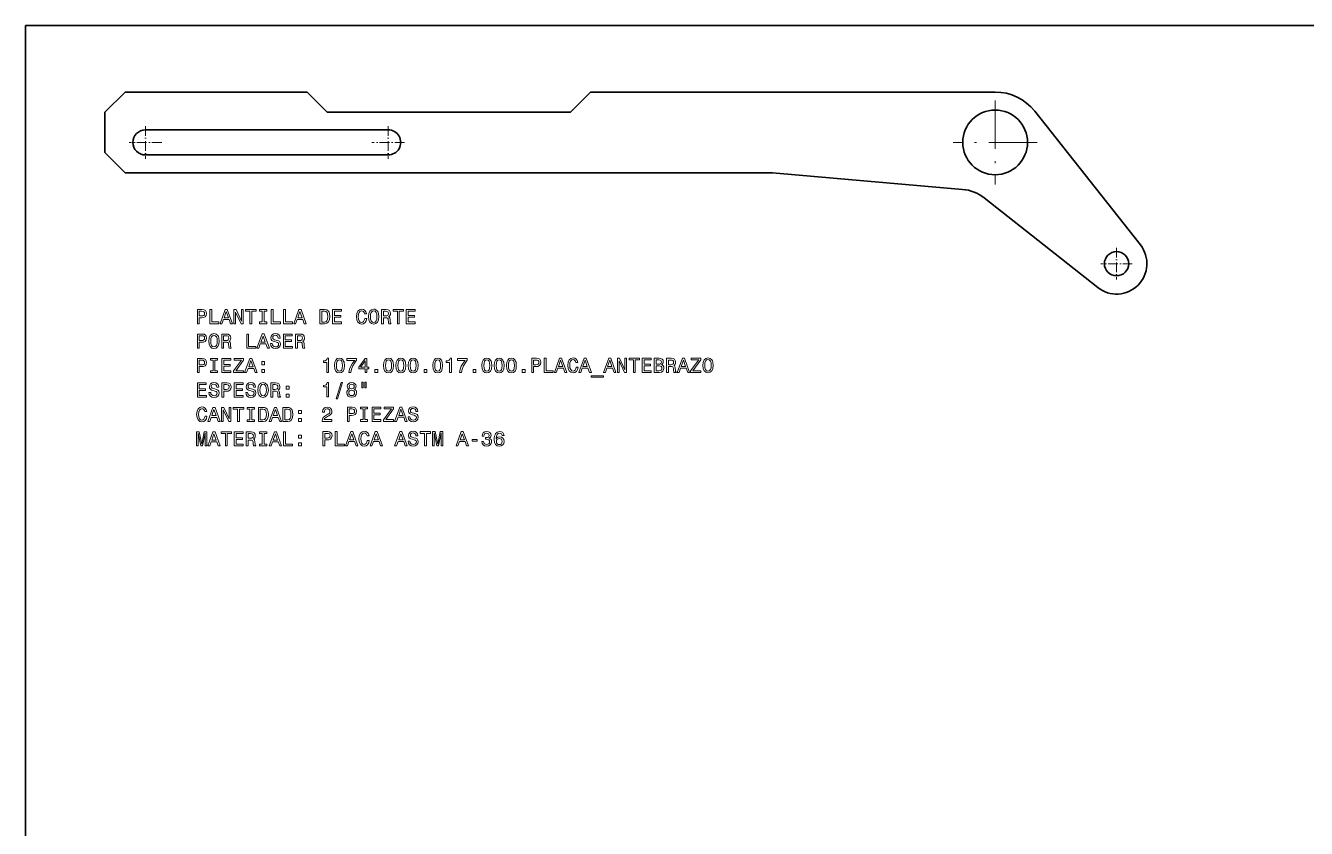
# Model space of a CAD drawing. Extents: x 15 to 1174, y 15 to 826.
# Drawn here: x 15 to 331.5, y 627.4 to 825.8 of the extents above; entities that cross this region are included whole.
import ezdxf

# ---------------------------------------------------------------- set-up
doc = ezdxf.new("R2010")
doc.units = 0
doc.linetypes.add('DASHDOT', pattern=[18.5, 12, -3, 0.5, -3])

msp = doc.modelspace()

# ---------------------------------------------------------------- linework, layer by layer
at = {"color": 7, "lineweight": 35}
for p, q in [((1173.969971, 825.840027), (15, 825.840027)), ((15, 15), (15, 825.840027)), ((34.600861, 804.417786), (39.600861, 809.417786)), ((39.600861, 809.417786), (84.600861, 809.417786)), ((84.600861, 809.417786), (89.553665, 804.464966)), ((154.600861, 809.417786), (149.648071, 804.464966)), ((254.600861, 809.417786), (154.600861, 809.417786)), ((34.600861, 794.464966), (34.600861, 804.417786)), ((89.553665, 804.464966), (149.648071, 804.464966)), ((264.374054, 804.682312), (290.487, 771.612915)), ((44.600861, 800.064941), (104.600861, 800.064941)), ((34.600861, 794.464966), (39.600861, 789.464966)), ((104.600861, 793.86499), (44.600861, 793.86499)), ((199.600861, 789.464966), (39.600861, 789.464966)), ((246.558655, 785.356689), (199.600861, 789.464966)), ((251.884354, 783.24292), (279.952911, 761.078857))]:
    msp.add_line(p, q, dxfattribs=at)
at = {"color": 7, "linetype": 'DASHDOT', "lineweight": 13}
for p, q in [((254.600861, 807.36499), (254.600861, 786.564941)), ((265.000854, 796.964966), (244.200867, 796.964966))]:
    msp.add_line(p, q, dxfattribs=at)
at = {"color": 7, "linetype": 'DASHDOT', "lineweight": 13, "ltscale": 0.201501}
for p, q in [((44.600861, 800.994995), (44.600861, 792.934937)), ((104.600861, 800.994995), (104.600861, 792.934937))]:
    msp.add_line(p, q, dxfattribs=at)
at = {"color": 7, "linetype": 'DASHDOT', "lineweight": 13, "ltscale": 0.2015}
for p, q in [((48.630859, 796.964966), (40.570862, 796.964966)), ((108.630859, 796.964966), (100.570862, 796.964966))]:
    msp.add_line(p, q, dxfattribs=at)
at = {"color": 7, "linetype": 'DASHDOT', "lineweight": 13, "ltscale": 0.195001}
msp.add_line((284.600861, 770.86499), (284.600861, 763.064941), dxfattribs=at)
at = {"color": 7, "linetype": 'DASHDOT', "lineweight": 13, "ltscale": 0.195}
msp.add_line((288.500854, 766.964966), (280.700867, 766.964966), dxfattribs=at)
at = {"color": 7, "lineweight": 13}
for points in [[(57.453892, 752.143372), (57.917866, 752.143372), (57.917866, 753.621033), (58.432278, 753.621033), (58.951729, 753.64624), (59.365273, 753.822754), (59.632565, 754.16571), (59.723343, 754.634705), (59.652737, 755.06842), (59.451008, 755.386169), (59.118156, 755.57782), (58.664265, 755.643372), (57.453892, 755.643372)], [(58.538185, 755.214722), (58.840778, 755.184448), (59.062679, 755.088623), (59.193806, 754.912109), (59.239193, 754.634705), (59.188759, 754.342224), (59.052593, 754.16571), (58.820606, 754.074951), (58.50288, 754.049683), (57.917866, 754.049683), (57.917866, 755.214722)], [(60.530258, 752.143372), (62.779541, 752.143372), (62.779541, 752.567017), (60.994236, 752.567017), (60.994236, 755.643372), (60.530258, 755.643372)], [(63.056915, 752.143372), (63.520893, 752.143372), (63.88905, 753.17218), (65.286026, 753.17218), (65.654175, 752.143372), (66.128242, 752.143372), (64.84726, 755.648438), (64.332855, 755.648438)], [(64.05043, 753.600891), (64.590057, 755.144104), (65.129684, 753.600891)], [(66.476227, 752.143372), (66.894814, 752.143372), (66.894814, 755.012939), (68.236313, 752.143372), (68.77594, 752.143372), (68.77594, 755.643372), (68.352303, 755.643372), (68.352303, 752.773804), (67.02594, 755.643372), (66.476227, 755.643372)], [(70.430115, 752.143372), (70.894089, 752.143372), (70.894089, 755.219727), (71.953171, 755.219727), (71.953171, 755.643372), (69.365997, 755.643372), (69.365997, 755.219727), (70.430115, 755.219727)], [(73.466141, 752.567017), (72.820602, 752.567017), (72.820602, 752.143372), (74.575653, 752.143372), (74.575653, 752.567017), (73.930115, 752.567017), (73.930115, 755.219727), (74.575653, 755.219727), (74.575653, 755.643372), (72.820602, 755.643372), (72.820602, 755.219727), (73.466141, 755.219727)], [(75.710373, 752.143372), (77.959656, 752.143372), (77.959656, 752.567017), (76.174355, 752.567017), (76.174355, 755.643372), (75.710373, 755.643372)], [(78.746399, 752.143372), (80.995682, 752.143372), (80.995682, 752.567017), (79.210373, 752.567017), (79.210373, 755.643372), (78.746399, 755.643372)], [(81.273056, 752.143372), (81.73703, 752.143372), (82.105186, 753.17218), (83.502167, 753.17218), (83.870316, 752.143372), (84.344383, 752.143372), (83.0634, 755.648438), (82.548996, 755.648438)], [(82.266571, 753.600891), (82.806198, 755.144104), (83.345825, 753.600891)], [(88.873199, 755.643372), (87.708214, 755.643372), (87.708214, 752.143372), (88.873199, 752.143372), (89.422913, 752.254333), (89.831406, 752.592224), (90.083572, 753.141907), (90.174347, 753.893372), (90.093658, 754.659912), (89.992798, 754.962524), (89.851585, 755.20459), (89.443085, 755.53241), (89.175797, 755.613098)], [(88.837891, 755.224792), (89.221176, 755.149109), (89.483429, 754.917175), (89.639771, 754.503601), (89.690201, 753.893372), (89.63472, 753.303284), (89.478386, 752.889771), (89.21109, 752.642639), (88.837891, 752.561951), (88.177231, 752.561951), (88.177231, 755.224792)], [(90.855186, 752.143372), (93.074203, 752.143372), (93.074203, 752.567017), (91.31916, 752.567017), (91.31916, 753.752136), (92.882568, 753.752136), (92.882568, 754.170776), (91.31916, 754.170776), (91.31916, 755.219727), (93.033859, 755.219727), (93.033859, 755.643372), (90.855186, 755.643372)], [(98.803314, 753.444519), (98.702446, 753.020874), (98.536018, 752.718323), (98.304031, 752.531677), (98.031693, 752.471191), (97.703888, 752.561951), (97.446686, 752.83429), (97.275208, 753.278076), (97.219742, 753.893372), (97.275208, 754.503601), (97.441635, 754.952454), (97.698845, 755.224792), (98.031693, 755.320618), (98.273773, 755.270203), (98.480545, 755.128967), (98.641922, 754.902039), (98.752876, 754.589355), (99.231979, 754.589355), (99.080688, 755.06842), (98.818436, 755.43158), (98.460373, 755.658508), (98.031693, 755.739197), (97.497116, 755.613098), (97.088608, 755.260071), (96.82637, 754.680115), (96.735588, 753.893372), (96.82637, 753.106628), (97.088608, 752.526672), (97.497116, 752.168579), (98.031693, 752.047546), (98.500717, 752.143372), (98.87896, 752.410645), (99.146255, 752.849426), (99.28746, 753.444519)], [(99.726219, 753.893372), (99.817001, 753.106628), (100.079247, 752.526672), (100.487747, 752.168579), (101.022331, 752.047546), (101.551865, 752.168579), (101.965408, 752.526672), (102.222618, 753.106628), (102.318436, 753.893372), (102.222618, 754.675049), (102.111664, 754.992798), (101.965408, 755.255066), (101.551865, 755.613098), (101.299706, 755.703918), (101.022331, 755.739197), (100.482704, 755.613098), (100.074203, 755.260071), (99.817001, 754.680115)], [(100.210373, 753.893372), (100.265846, 754.503601), (100.432274, 754.952454), (100.689476, 755.224792), (101.022331, 755.320618), (101.350143, 755.224792), (101.607346, 754.947388), (101.773773, 754.498535), (101.83429, 753.893372), (101.773773, 753.283142), (101.607346, 752.83429), (101.350143, 752.561951), (101.022331, 752.471191), (100.689476, 752.561951), (100.432274, 752.83429), (100.265846, 753.278076)], [(102.933716, 752.143372), (103.402733, 752.143372), (103.402733, 753.621033), (103.881836, 753.621033), (104.234863, 753.605896), (104.456772, 753.535278), (104.577805, 753.368896), (104.628235, 753.07135), (104.653458, 752.617432), (104.683716, 752.319885), (104.744232, 752.143372), (105.273773, 752.143372), (105.273773, 752.239197), (105.157776, 752.380432), (105.117432, 752.642639), (105.082123, 753.20752), (104.996391, 753.626099), (104.880402, 753.757202), (104.698837, 753.853027), (104.900574, 753.979126), (105.041779, 754.15564), (105.132561, 754.377502), (105.162819, 754.644836), (105.092209, 755.06842), (104.890488, 755.386169), (104.557632, 755.57782), (104.103745, 755.643372), (102.933716, 755.643372)], [(103.972618, 755.214722), (104.280258, 755.184448), (104.497116, 755.088623), (104.633278, 754.912109), (104.678665, 754.634705), (104.628235, 754.342224), (104.492065, 754.16571), (104.260086, 754.074951), (103.942352, 754.049683), (103.402733, 754.049683), (103.402733, 755.214722)], [(106.862381, 752.143372), (107.326363, 752.143372), (107.326363, 755.219727), (108.385437, 755.219727), (108.385437, 755.643372), (105.798264, 755.643372), (105.798264, 755.219727), (106.862381, 755.219727)], [(109.07132, 752.143372), (111.290344, 752.143372), (111.290344, 752.567017), (109.535294, 752.567017), (109.535294, 753.752136), (111.098694, 753.752136), (111.098694, 754.170776), (109.535294, 754.170776), (109.535294, 755.219727), (111.249992, 755.219727), (111.249992, 755.643372), (109.07132, 755.643372)], [(57.453892, 746.096558), (57.917866, 746.096558), (57.917866, 747.574219), (58.432278, 747.574219), (58.951729, 747.599426), (59.365273, 747.77594), (59.632565, 748.118896), (59.723343, 748.587891), (59.652737, 749.021606), (59.451008, 749.339355), (59.118156, 749.531006), (58.664265, 749.596558), (57.453892, 749.596558)], [(58.538185, 749.167908), (58.840778, 749.137634), (59.062679, 749.041809), (59.193806, 748.865295), (59.239193, 748.587891), (59.188759, 748.29541), (59.052593, 748.118896), (58.820606, 748.028137), (58.50288, 748.002869), (57.917866, 748.002869), (57.917866, 749.167908)], [(60.257927, 747.846558), (60.348701, 747.059814), (60.61095, 746.479858), (61.019451, 746.121765), (61.554035, 746.000732), (62.083572, 746.121765), (62.497116, 746.479858), (62.754322, 747.059814), (62.850143, 747.846558), (62.754322, 748.628235), (62.643372, 748.945984), (62.497116, 749.208252), (62.083572, 749.566284), (61.831413, 749.657104), (61.554035, 749.692383), (61.014408, 749.566284), (60.605907, 749.213257), (60.348701, 748.633301)], [(60.742073, 747.846558), (60.79755, 748.456787), (60.963978, 748.90564), (61.221184, 749.177979), (61.554035, 749.273804), (61.881844, 749.177979), (62.13905, 748.900574), (62.305477, 748.451721), (62.365993, 747.846558), (62.305477, 747.236328), (62.13905, 746.787476), (61.881844, 746.515137), (61.554035, 746.424377), (61.221184, 746.515137), (60.963978, 746.787476), (60.79755, 747.231262)], [(63.465416, 746.096558), (63.934437, 746.096558), (63.934437, 747.574219), (64.413544, 747.574219), (64.766571, 747.559082), (64.988472, 747.488464), (65.109512, 747.322083), (65.159943, 747.024536), (65.185158, 746.570618), (65.215416, 746.273071), (65.27594, 746.096558), (65.805473, 746.096558), (65.805473, 746.192383), (65.689484, 746.333618), (65.649139, 746.595825), (65.613831, 747.160706), (65.528099, 747.579285), (65.412102, 747.710388), (65.230545, 747.806213), (65.432274, 747.932312), (65.573486, 748.108826), (65.664268, 748.330688), (65.694527, 748.598022), (65.623917, 749.021606), (65.422188, 749.339355), (65.08934, 749.531006), (64.635445, 749.596558), (63.465416, 749.596558)], [(64.504326, 749.167908), (64.811958, 749.137634), (65.028816, 749.041809), (65.164986, 748.865295), (65.210373, 748.587891), (65.159943, 748.29541), (65.023773, 748.118896), (64.791786, 748.028137), (64.47406, 748.002869), (63.934437, 748.002869), (63.934437, 749.167908)], [(69.638329, 746.096558), (71.887611, 746.096558), (71.887611, 746.520203), (70.102303, 746.520203), (70.102303, 749.596558), (69.638329, 749.596558)], [(72.164986, 746.096558), (72.62896, 746.096558), (72.997116, 747.125366), (74.394089, 747.125366), (74.762253, 746.096558), (75.236313, 746.096558), (73.95533, 749.601624), (73.440918, 749.601624)], [(73.158501, 747.554077), (73.698128, 749.09729), (74.237755, 747.554077)], [(75.937317, 747.251465), (75.478386, 747.251465), (75.579254, 746.716858), (75.831413, 746.323486), (76.219742, 746.086487), (76.744232, 746.000732), (77.263687, 746.081421), (77.652016, 746.303345), (77.899139, 746.651306), (77.989914, 747.110229), (77.914261, 747.523804), (77.702454, 747.791077), (77.359512, 747.96759), (76.900574, 748.098694), (76.507202, 748.194519), (76.25, 748.305481), (76.103745, 748.466858), (76.058357, 748.719055), (76.103745, 748.945984), (76.234871, 749.117432), (76.4366, 749.233459), (76.713974, 749.273804), (76.996399, 749.223389), (77.2183, 749.087219), (77.364555, 748.860229), (77.435158, 748.552612), (77.894089, 748.552612), (77.894089, 748.562683), (77.8134, 749.036743), (77.57637, 749.389771), (77.203171, 749.611694), (76.698853, 749.687317), (76.244957, 749.611694), (75.89193, 749.399902), (75.664986, 749.072083), (75.584297, 748.648438), (75.649857, 748.270203), (75.841499, 748.013), (76.144089, 747.841492), (76.55764, 747.710388), (76.966141, 747.594421), (77.273773, 747.483459), (77.460373, 747.322083), (77.52594, 747.059814), (77.465416, 746.792542), (77.309082, 746.59082), (77.072044, 746.464722), (76.764412, 746.424377), (76.421471, 746.479858), (76.159225, 746.641235), (75.992798, 746.903503)], [(78.711098, 746.096558), (80.930115, 746.096558), (80.930115, 746.520203), (79.175072, 746.520203), (79.175072, 747.705322), (80.738472, 747.705322), (80.738472, 748.123962), (79.175072, 748.123962), (79.175072, 749.172913), (80.889771, 749.172913), (80.889771, 749.596558), (78.711098, 749.596558)], [(81.681557, 746.096558), (82.150574, 746.096558), (82.150574, 747.574219), (82.629684, 747.574219), (82.982712, 747.559082), (83.204613, 747.488464), (83.325653, 747.322083), (83.376083, 747.024536), (83.401299, 746.570618), (83.431557, 746.273071), (83.492073, 746.096558), (84.021614, 746.096558), (84.021614, 746.192383), (83.905624, 746.333618), (83.865273, 746.595825), (83.829971, 747.160706), (83.744232, 747.579285), (83.628242, 747.710388), (83.446686, 747.806213), (83.648415, 747.932312), (83.789627, 748.108826), (83.880402, 748.330688), (83.91066, 748.598022), (83.840057, 749.021606), (83.638329, 749.339355), (83.305481, 749.531006), (82.851585, 749.596558), (81.681557, 749.596558)], [(82.720459, 749.167908), (83.028099, 749.137634), (83.244957, 749.041809), (83.381126, 748.865295), (83.426514, 748.587891), (83.376083, 748.29541), (83.239914, 748.118896), (83.007927, 748.028137), (82.690201, 748.002869), (82.150574, 748.002869), (82.150574, 749.167908)], [(57.453892, 740.049683), (57.917866, 740.049683), (57.917866, 741.527344), (58.432278, 741.527344), (58.951729, 741.552551), (59.365273, 741.729065), (59.632565, 742.072021), (59.723343, 742.541016), (59.652737, 742.974731), (59.451008, 743.29248), (59.118156, 743.484131), (58.664265, 743.549683), (57.453892, 743.549683)], [(58.538185, 743.121033), (58.840778, 743.090759), (59.062679, 742.994934), (59.193806, 742.81842), (59.239193, 742.541016), (59.188759, 742.248535), (59.052593, 742.072021), (58.820606, 741.981262), (58.50288, 741.955994), (57.917866, 741.955994), (57.917866, 743.121033)], [(61.322044, 740.473328), (60.676514, 740.473328), (60.676514, 740.049683), (62.431557, 740.049683), (62.431557, 740.473328), (61.786022, 740.473328), (61.786022, 743.126038), (62.431557, 743.126038), (62.431557, 743.549683), (60.676514, 743.549683), (60.676514, 743.126038), (61.322044, 743.126038)], [(63.530979, 740.049683), (65.75, 740.049683), (65.75, 740.473328), (63.994957, 740.473328), (63.994957, 741.658447), (65.558357, 741.658447), (65.558357, 742.077087), (63.994957, 742.077087), (63.994957, 743.126038), (65.709656, 743.126038), (65.709656, 743.549683), (63.530979, 743.549683)], [(66.370316, 740.049683), (68.881844, 740.049683), (68.881844, 740.473328), (66.925072, 740.473328), (68.881844, 743.151245), (68.881844, 743.549683), (66.506485, 743.549683), (66.506485, 743.126038), (68.357346, 743.126038), (66.370316, 740.453125)], [(69.12896, 740.049683), (69.592941, 740.049683), (69.961098, 741.078491), (71.35807, 741.078491), (71.726227, 740.049683), (72.200287, 740.049683), (70.919312, 743.554749), (70.4049, 743.554749)], [(70.122482, 741.507202), (70.662102, 743.050415), (71.201729, 741.507202)], [(73.350143, 742.00647), (74.046112, 742.00647), (74.046112, 742.757874), (73.350143, 742.757874)], [(73.350143, 740.049683), (74.046112, 740.049683), (74.046112, 740.801147), (73.350143, 740.801147)], [(89.427231, 740.096558), (89.886169, 740.096558), (89.886169, 743.621765), (89.543228, 743.621765), (89.452446, 743.314148), (89.270897, 743.107361), (88.993515, 742.986328), (88.610229, 742.945984), (88.610229, 742.587891), (89.427231, 742.587891)], [(91.338615, 741.806213), (91.414268, 741.014404), (91.651299, 740.449585), (92.029541, 740.106628), (92.554031, 739.995667), (93.073486, 740.106628), (93.451729, 740.449585), (93.683716, 741.014404), (93.764412, 741.806213), (93.683716, 742.592957), (93.587898, 742.90564), (93.451729, 743.162842), (93.073486, 743.505798), (92.554031, 743.621765), (92.029541, 743.505798), (91.651299, 743.157776), (91.414268, 742.592957)], [(91.822769, 741.806213), (91.863113, 742.416443), (91.989197, 742.855225), (92.216141, 743.112427), (92.554031, 743.203186), (92.886887, 743.112427), (93.113831, 742.855225), (93.239914, 742.416443), (93.280258, 741.806213), (93.239914, 741.190918), (93.113831, 740.752197), (92.886887, 740.494995), (92.554031, 740.409241), (92.216141, 740.494995), (91.989197, 740.752197), (91.863113, 741.190918)], [(94.889046, 740.096558), (95.398415, 740.096558), (95.564842, 740.928711), (95.857346, 741.705322), (96.270889, 742.426514), (96.810516, 743.102295), (96.810516, 743.520935), (94.409943, 743.520935), (94.409943, 743.061951), (96.32637, 743.061951), (95.771614, 742.381165), (95.353027, 741.670044), (95.060516, 740.913574)], [(98.903458, 740.096558), (99.357346, 740.096558), (99.357346, 740.963989), (99.856628, 740.963989), (99.856628, 741.367432), (99.357346, 741.367432), (99.357346, 743.520935), (98.898415, 743.520935), (97.365273, 741.407776), (97.365273, 740.963989), (98.903458, 740.963989)], [(97.788902, 741.367432), (98.903458, 742.935913), (98.903458, 741.367432)], [(101.314117, 740.096558), (102.010086, 740.096558), (102.010086, 740.848022), (101.314117, 740.848022)], [(103.482712, 741.806213), (103.558357, 741.014404), (103.795387, 740.449585), (104.17363, 740.106628), (104.698128, 739.995667), (105.217575, 740.106628), (105.595825, 740.449585), (105.827812, 741.014404), (105.908501, 741.806213), (105.827812, 742.592957), (105.731987, 742.90564), (105.595825, 743.162842), (105.217575, 743.505798), (104.698128, 743.621765), (104.17363, 743.505798), (103.795387, 743.157776), (103.558357, 742.592957)], [(103.966858, 741.806213), (104.007202, 742.416443), (104.133286, 742.855225), (104.360229, 743.112427), (104.698128, 743.203186), (105.030983, 743.112427), (105.257927, 742.855225), (105.384003, 742.416443), (105.424355, 741.806213), (105.384003, 741.190918), (105.257927, 740.752197), (105.030983, 740.494995), (104.698128, 740.409241), (104.360229, 740.494995), (104.133286, 740.752197), (104.007202, 741.190918)], [(106.51873, 741.806213), (106.594383, 741.014404), (106.831413, 740.449585), (107.209656, 740.106628), (107.734146, 739.995667), (108.253601, 740.106628), (108.631844, 740.449585), (108.863831, 741.014404), (108.944527, 741.806213), (108.863831, 742.592957), (108.768013, 742.90564), (108.631844, 743.162842), (108.253601, 743.505798), (107.734146, 743.621765), (107.209656, 743.505798), (106.831413, 743.157776), (106.594383, 742.592957)], [(107.002884, 741.806213), (107.043228, 742.416443), (107.169312, 742.855225), (107.396255, 743.112427), (107.734146, 743.203186), (108.067001, 743.112427), (108.293945, 742.855225), (108.420029, 742.416443), (108.460373, 741.806213), (108.420029, 741.190918), (108.293945, 740.752197), (108.067001, 740.494995), (107.734146, 740.409241), (107.396255, 740.494995), (107.169312, 740.752197), (107.043228, 741.190918)], [(109.554756, 741.806213), (109.630402, 741.014404), (109.867439, 740.449585), (110.245682, 740.106628), (110.770172, 739.995667), (111.289627, 740.106628), (111.66787, 740.449585), (111.899857, 741.014404), (111.980545, 741.806213), (111.899857, 742.592957), (111.804031, 742.90564), (111.66787, 743.162842), (111.289627, 743.505798), (110.770172, 743.621765), (110.245682, 743.505798), (109.867439, 743.157776), (109.630402, 742.592957)], [(110.03891, 741.806213), (110.079254, 742.416443), (110.205338, 742.855225), (110.432281, 743.112427), (110.770172, 743.203186), (111.103027, 743.112427), (111.329971, 742.855225), (111.456055, 742.416443), (111.496399, 741.806213), (111.456055, 741.190918), (111.329971, 740.752197), (111.103027, 740.494995), (110.770172, 740.409241), (110.432281, 740.494995), (110.205338, 740.752197), (110.079254, 741.190918)], [(113.458214, 740.096558), (114.154175, 740.096558), (114.154175, 740.848022), (113.458214, 740.848022)], [(115.626801, 741.806213), (115.702454, 741.014404), (115.939484, 740.449585), (116.317719, 740.106628), (116.842216, 739.995667), (117.361671, 740.106628), (117.739914, 740.449585), (117.971901, 741.014404), (118.052597, 741.806213), (117.971901, 742.592957), (117.876083, 742.90564), (117.739914, 743.162842), (117.361671, 743.505798), (116.842216, 743.621765), (116.317719, 743.505798), (115.939484, 743.157776), (115.702454, 742.592957)], [(116.110947, 741.806213), (116.151299, 742.416443), (116.277374, 742.855225), (116.504318, 743.112427), (116.842216, 743.203186), (117.175072, 743.112427), (117.402016, 742.855225), (117.528099, 742.416443), (117.568443, 741.806213), (117.528099, 741.190918), (117.402016, 740.752197), (117.175072, 740.494995), (116.842216, 740.409241), (116.504318, 740.494995), (116.277374, 740.752197), (116.151299, 741.190918)], [(119.78746, 740.096558), (120.246399, 740.096558), (120.246399, 743.621765), (119.903458, 743.621765), (119.812683, 743.314148), (119.631119, 743.107361), (119.353745, 742.986328), (118.970459, 742.945984), (118.970459, 742.587891), (119.78746, 742.587891)], [(122.213257, 740.096558), (122.722626, 740.096558), (122.889046, 740.928711), (123.181549, 741.705322), (123.5951, 742.426514), (124.13472, 743.102295), (124.13472, 743.520935), (121.734146, 743.520935), (121.734146, 743.061951), (123.650574, 743.061951), (123.095818, 742.381165), (122.677231, 741.670044), (122.38472, 740.913574)], [(125.602303, 740.096558), (126.298264, 740.096558), (126.298264, 740.848022), (125.602303, 740.848022)], [(127.770889, 741.806213), (127.846542, 741.014404), (128.083572, 740.449585), (128.461807, 740.106628), (128.986313, 739.995667), (129.505768, 740.106628), (129.884003, 740.449585), (130.115997, 741.014404), (130.196686, 741.806213), (130.115997, 742.592957), (130.020172, 742.90564), (129.884003, 743.162842), (129.505768, 743.505798), (128.986313, 743.621765), (128.461807, 743.505798), (128.083572, 743.157776), (127.846542, 742.592957)], [(128.255035, 741.806213), (128.29538, 742.416443), (128.421463, 742.855225), (128.648407, 743.112427), (128.986313, 743.203186), (129.319153, 743.112427), (129.546112, 742.855225), (129.67218, 742.416443), (129.712524, 741.806213), (129.67218, 741.190918), (129.546112, 740.752197), (129.319153, 740.494995), (128.986313, 740.409241), (128.648407, 740.494995), (128.421463, 740.752197), (128.29538, 741.190918)], [(130.806915, 741.806213), (130.882568, 741.014404), (131.119598, 740.449585), (131.497833, 740.106628), (132.022339, 739.995667), (132.541779, 740.106628), (132.920029, 740.449585), (133.152008, 741.014404), (133.232697, 741.806213), (133.152008, 742.592957), (133.056183, 742.90564), (132.920029, 743.162842), (132.541779, 743.505798), (132.022339, 743.621765), (131.497833, 743.505798), (131.119598, 743.157776), (130.882568, 742.592957)], [(131.291061, 741.806213), (131.331406, 742.416443), (131.457489, 742.855225), (131.684433, 743.112427), (132.022339, 743.203186), (132.355179, 743.112427), (132.582123, 742.855225), (132.708206, 742.416443), (132.74855, 741.806213), (132.708206, 741.190918), (132.582123, 740.752197), (132.355179, 740.494995), (132.022339, 740.409241), (131.684433, 740.494995), (131.457489, 740.752197), (131.331406, 741.190918)], [(133.842926, 741.806213), (133.918579, 741.014404), (134.155609, 740.449585), (134.533859, 740.106628), (135.05835, 739.995667), (135.577805, 740.106628), (135.956055, 740.449585), (136.188034, 741.014404), (136.268723, 741.806213), (136.188034, 742.592957), (136.092209, 742.90564), (135.956055, 743.162842), (135.577805, 743.505798), (135.05835, 743.621765), (134.533859, 743.505798), (134.155609, 743.157776), (133.918579, 742.592957)], [(134.327087, 741.806213), (134.367432, 742.416443), (134.493515, 742.855225), (134.720459, 743.112427), (135.05835, 743.203186), (135.391205, 743.112427), (135.618149, 742.855225), (135.744232, 742.416443), (135.784576, 741.806213), (135.744232, 741.190918), (135.618149, 740.752197), (135.391205, 740.494995), (135.05835, 740.409241), (134.720459, 740.494995), (134.493515, 740.752197), (134.367432, 741.190918)], [(137.746399, 740.096558), (138.442352, 740.096558), (138.442352, 740.848022), (137.746399, 740.848022)], [(140.066284, 740.096558), (140.530243, 740.096558), (140.530243, 741.574219), (141.044662, 741.574219), (141.564117, 741.599426), (141.977661, 741.77594), (142.244949, 742.118896), (142.335724, 742.587891), (142.265121, 743.021606), (142.063385, 743.339355), (141.730545, 743.531006), (141.276642, 743.596558), (140.066284, 743.596558)], [(141.150574, 743.167908), (141.453156, 743.137634), (141.675064, 743.041809), (141.806183, 742.865295), (141.851578, 742.587891), (141.801147, 742.29541), (141.664978, 742.118896), (141.432983, 742.028137), (141.115265, 742.002869), (140.530243, 742.002869), (140.530243, 743.167908)], [(143.142639, 740.096558), (145.391922, 740.096558), (145.391922, 740.520203), (143.606628, 740.520203), (143.606628, 743.596558), (143.142639, 743.596558)], [(145.669296, 740.096558), (146.13327, 740.096558), (146.501434, 741.125366), (147.898407, 741.125366), (148.266571, 740.096558), (148.740631, 740.096558), (147.459641, 743.601624), (146.945236, 743.601624)], [(146.662811, 741.554077), (147.202438, 743.09729), (147.742065, 741.554077)], [(151.055466, 741.397705), (150.954605, 740.97406), (150.788177, 740.671509), (150.556183, 740.484863), (150.283844, 740.424377), (149.956039, 740.515137), (149.698837, 740.787476), (149.527374, 741.231262), (149.471893, 741.846558), (149.527374, 742.456787), (149.693787, 742.90564), (149.951004, 743.177979), (150.283844, 743.273804), (150.525925, 743.223389), (150.732697, 743.082153), (150.894073, 742.855225), (151.005035, 742.542542), (151.484131, 742.542542), (151.33284, 743.021606), (151.070587, 743.384766), (150.712524, 743.611694), (150.283844, 743.692383), (149.749268, 743.566284), (149.340759, 743.213257), (149.078522, 742.633301), (148.987747, 741.846558), (149.078522, 741.059814), (149.340759, 740.479858), (149.749268, 740.121765), (150.283844, 740.000732), (150.752869, 740.096558), (151.131119, 740.363831), (151.398407, 740.802612), (151.539612, 741.397705)], [(151.741348, 740.096558), (152.205322, 740.096558), (152.573486, 741.125366), (153.970459, 741.125366), (154.338608, 740.096558), (154.812668, 740.096558), (153.531693, 743.601624), (153.017273, 743.601624)], [(152.734863, 741.554077), (153.274475, 743.09729), (153.814117, 741.554077)], [(157.813385, 740.096558), (158.277374, 740.096558), (158.645523, 741.125366), (160.042496, 741.125366), (160.410645, 740.096558), (160.88472, 740.096558), (159.603729, 743.601624), (159.089325, 743.601624)], [(158.806915, 741.554077), (159.346527, 743.09729), (159.886169, 741.554077)], [(161.232697, 740.096558), (161.651291, 740.096558), (161.651291, 742.966125), (162.992798, 740.096558), (163.53241, 740.096558), (163.53241, 743.596558), (163.108795, 743.596558), (163.108795, 740.72699), (161.78241, 743.596558), (161.232697, 743.596558)], [(165.1866, 740.096558), (165.650574, 740.096558), (165.650574, 743.172913), (166.709656, 743.172913), (166.709656, 743.596558), (164.122467, 743.596558), (164.122467, 743.172913), (165.1866, 743.172913)], [(167.395538, 740.096558), (169.614563, 740.096558), (169.614563, 740.520203), (167.859512, 740.520203), (167.859512, 741.705322), (169.422913, 741.705322), (169.422913, 742.123962), (167.859512, 742.123962), (167.859512, 743.172913), (169.574219, 743.172913), (169.574219, 743.596558), (167.395538, 743.596558)], [(172.121033, 741.987793), (172.47406, 742.280273), (172.56485, 742.47699), (172.595108, 742.719055), (172.529541, 743.09729), (172.332855, 743.369629), (172.015137, 743.536011), (171.57132, 743.596558), (170.325653, 743.596558), (170.325653, 740.096558), (171.641937, 740.096558), (172.110962, 740.167175), (172.458939, 740.373962), (172.675797, 740.701721), (172.751434, 741.145569), (172.706055, 741.443115), (172.585022, 741.690247), (172.388336, 741.871765)], [(171.47551, 742.144104), (170.789627, 742.144104), (170.789627, 743.177979), (171.515854, 743.177979), (171.788177, 743.147705), (171.979828, 743.056946), (172.095825, 742.900574), (172.136169, 742.668579), (172.09079, 742.436646), (171.969742, 742.275208), (171.76297, 742.174377)], [(171.586456, 740.515137), (170.789627, 740.515137), (170.789627, 741.720459), (171.541077, 741.720459), (171.858795, 741.685181), (172.085739, 741.579285), (172.221909, 741.397705), (172.267303, 741.135437), (172.221909, 740.858093), (172.095825, 740.666443), (171.884003, 740.550476)], [(173.402023, 740.096558), (173.871033, 740.096558), (173.871033, 741.574219), (174.350159, 741.574219), (174.703186, 741.559082), (174.925079, 741.488464), (175.046112, 741.322083), (175.096558, 741.024536), (175.121765, 740.570618), (175.152023, 740.273071), (175.21254, 740.096558), (175.742081, 740.096558), (175.742081, 740.192383), (175.626083, 740.333618), (175.585739, 740.595825), (175.550446, 741.160706), (175.464706, 741.579285), (175.348709, 741.710388), (175.167145, 741.806213), (175.368881, 741.932312), (175.510101, 742.108826), (175.600861, 742.330688), (175.631134, 742.598022), (175.560516, 743.021606), (175.358795, 743.339355), (175.02594, 743.531006), (174.572052, 743.596558), (173.402023, 743.596558)], [(174.440918, 743.167908), (174.748566, 743.137634), (174.965424, 743.041809), (175.101593, 742.865295), (175.146973, 742.587891), (175.096558, 742.29541), (174.960388, 742.118896), (174.728394, 742.028137), (174.410675, 742.002869), (173.871033, 742.002869), (173.871033, 743.167908)], [(176.029541, 740.096558), (176.49353, 740.096558), (176.861679, 741.125366), (178.258652, 741.125366), (178.626801, 740.096558), (179.100876, 740.096558), (177.819885, 743.601624), (177.305481, 743.601624)], [(177.023071, 741.554077), (177.562683, 743.09729), (178.102325, 741.554077)], [(179.342957, 740.096558), (181.854477, 740.096558), (181.854477, 740.520203), (179.897705, 740.520203), (181.854477, 743.19812), (181.854477, 743.596558), (179.479126, 743.596558), (179.479126, 743.172913), (181.329987, 743.172913), (179.342957, 740.5)], [(182.338623, 741.846558), (182.429413, 741.059814), (182.69165, 740.479858), (183.100159, 740.121765), (183.634735, 740.000732), (184.164276, 740.121765), (184.57782, 740.479858), (184.835022, 741.059814), (184.930847, 741.846558), (184.835022, 742.628235), (184.724075, 742.945984), (184.57782, 743.208252), (184.164276, 743.566284), (183.912109, 743.657104), (183.634735, 743.692383), (183.095123, 743.566284), (182.686615, 743.213257), (182.429413, 742.633301)], [(182.822784, 741.846558), (182.878265, 742.456787), (183.044678, 742.90564), (183.30188, 743.177979), (183.634735, 743.273804), (183.962555, 743.177979), (184.219757, 742.900574), (184.386185, 742.451721), (184.446701, 741.846558), (184.386185, 741.236328), (184.219757, 740.787476), (183.962555, 740.515137), (183.634735, 740.424377), (183.30188, 740.515137), (183.044678, 740.787476), (182.878265, 741.231262)], [(57.458935, 734.002869), (59.677956, 734.002869), (59.677956, 734.426514), (57.922913, 734.426514), (57.922913, 735.611633), (59.486313, 735.611633), (59.486313, 736.030273), (57.922913, 736.030273), (57.922913, 737.079224), (59.637608, 737.079224), (59.637608, 737.502869), (57.458935, 737.502869)], [(60.757206, 735.157776), (60.298271, 735.157776), (60.399136, 734.623169), (60.651299, 734.229797), (61.039627, 733.992798), (61.564121, 733.907043), (62.083572, 733.987732), (62.471901, 734.209656), (62.719021, 734.557617), (62.809799, 735.016541), (62.73415, 735.430115), (62.522335, 735.697388), (62.179394, 735.873901), (61.720459, 736.005005), (61.327087, 736.10083), (61.069885, 736.211792), (60.92363, 736.373169), (60.878242, 736.625366), (60.92363, 736.852295), (61.054756, 737.023743), (61.256485, 737.139771), (61.533863, 737.180115), (61.816284, 737.1297), (62.038185, 736.99353), (62.184437, 736.766541), (62.255043, 736.458923), (62.713978, 736.458923), (62.713978, 736.468994), (62.633286, 736.943054), (62.396255, 737.296082), (62.023056, 737.518005), (61.51873, 737.593628), (61.064842, 737.518005), (60.711815, 737.306152), (60.484871, 736.978394), (60.404179, 736.554749), (60.469742, 736.176514), (60.661385, 735.919312), (60.963978, 735.747803), (61.377522, 735.616699), (61.786022, 735.500732), (62.093658, 735.389771), (62.280258, 735.228394), (62.345821, 734.966125), (62.285301, 734.698853), (62.128963, 734.497131), (61.89193, 734.371033), (61.584293, 734.330688), (61.241356, 734.386169), (60.979107, 734.547546), (60.812679, 734.809814)], [(63.525936, 734.002869), (63.989914, 734.002869), (63.989914, 735.48053), (64.504326, 735.48053), (65.023773, 735.505737), (65.437317, 735.682251), (65.704613, 736.025208), (65.795387, 736.494202), (65.724785, 736.927917), (65.523056, 737.245667), (65.190201, 737.437317), (64.736313, 737.502869), (63.525936, 737.502869)], [(66.567001, 734.002869), (68.786026, 734.002869), (68.786026, 734.426514), (67.030983, 734.426514), (67.030983, 735.611633), (68.594383, 735.611633), (68.594383, 736.030273), (67.030983, 736.030273), (67.030983, 737.079224), (68.745682, 737.079224), (68.745682, 737.502869), (66.567001, 737.502869)], [(69.865273, 735.157776), (69.406342, 735.157776), (69.507202, 734.623169), (69.759369, 734.229797), (70.147697, 733.992798), (70.672188, 733.907043), (71.191643, 733.987732), (71.579971, 734.209656), (71.827087, 734.557617), (71.91787, 735.016541), (71.842216, 735.430115), (71.630402, 735.697388), (71.28746, 735.873901), (70.828529, 736.005005), (70.435158, 736.10083), (70.177956, 736.211792), (70.0317, 736.373169), (69.986313, 736.625366), (70.0317, 736.852295), (70.162827, 737.023743), (70.364555, 737.139771), (70.64193, 737.180115), (70.924355, 737.1297), (71.146255, 736.99353), (71.292511, 736.766541), (71.363113, 736.458923), (71.822044, 736.458923), (71.822044, 736.468994), (71.741356, 736.943054), (71.504326, 737.296082), (71.131126, 737.518005), (70.626801, 737.593628), (70.172913, 737.518005), (69.819885, 737.306152), (69.592941, 736.978394), (69.512245, 736.554749), (69.577812, 736.176514), (69.769455, 735.919312), (70.072044, 735.747803), (70.485588, 735.616699), (70.894089, 735.500732), (71.201729, 735.389771), (71.388329, 735.228394), (71.453888, 734.966125), (71.393372, 734.698853), (71.23703, 734.497131), (71, 734.371033), (70.692368, 734.330688), (70.349426, 734.386169), (70.087173, 734.547546), (69.920746, 734.809814)], [(72.402016, 735.752869), (72.492798, 734.966125), (72.755043, 734.386169), (73.163544, 734.028076), (73.698128, 733.907043), (74.227669, 734.028076), (74.641212, 734.386169), (74.898415, 734.966125), (74.994232, 735.752869), (74.898415, 736.534546), (74.78746, 736.852295), (74.641212, 737.114563), (74.227669, 737.472595), (73.975502, 737.563416), (73.698128, 737.598694), (73.158501, 737.472595), (72.75, 737.119568), (72.492798, 736.539612)], [(75.609512, 734.002869), (76.078529, 734.002869), (76.078529, 735.48053), (76.55764, 735.48053), (76.91066, 735.465393), (77.132568, 735.394775), (77.253601, 735.228394), (77.304031, 734.930847), (77.329254, 734.476929), (77.359512, 734.179382), (77.420029, 734.002869), (77.94957, 734.002869), (77.94957, 734.098694), (77.833572, 734.239929), (77.793228, 734.502136), (77.757927, 735.067017), (77.672195, 735.485596), (77.556198, 735.616699), (77.374641, 735.712524), (77.57637, 735.838623), (77.717575, 736.015137), (77.808357, 736.237), (77.838615, 736.504333), (77.768013, 736.927917), (77.566284, 737.245667), (77.233429, 737.437317), (76.779541, 737.502869), (75.609512, 737.502869)], [(89.427231, 734.049683), (89.886169, 734.049683), (89.886169, 737.57489), (89.543228, 737.57489), (89.452446, 737.267273), (89.270897, 737.060486), (88.993515, 736.939453), (88.610229, 736.899109), (88.610229, 736.541016), (89.427231, 736.541016)], [(91.767288, 733.580688), (92.115273, 733.580688), (93.335739, 737.645508), (92.982712, 737.645508)], [(94.964699, 735.935852), (94.707489, 735.794617), (94.530983, 735.597961), (94.420029, 735.35083), (94.384727, 735.053284), (94.465416, 734.604431), (94.697403, 734.25647), (95.075645, 734.034546), (95.590057, 733.948792), (96.099426, 734.034546), (96.477669, 734.25647), (96.709656, 734.604431), (96.795387, 735.053284), (96.755043, 735.35083), (96.649139, 735.597961), (96.467575, 735.794617), (96.215416, 735.935852), (96.417145, 736.056885), (96.558357, 736.223328), (96.644089, 736.425049), (96.674355, 736.67218), (96.593658, 737.030212), (96.381844, 737.317688), (96.038902, 737.504272), (95.590057, 737.57489), (95.136169, 737.504272), (94.793228, 737.317688), (94.57637, 737.030212), (94.500717, 736.67218), (94.52594, 736.425049), (94.611671, 736.223328)], [(98.091499, 737.675781), (98.091499, 736.304016), (98.434441, 736.304016), (98.434441, 737.675781)], [(98.822769, 737.675781), (98.822769, 736.304016), (99.16066, 736.304016), (99.16066, 737.675781)], [(154.792496, 739.259399), (154.792496, 738.906372), (157.828522, 738.906372), (157.828522, 739.259399)], [(64.610229, 737.074219), (64.912827, 737.043945), (65.134727, 736.94812), (65.265854, 736.771606), (65.311241, 736.494202), (65.260803, 736.201721), (65.124641, 736.025208), (64.892654, 735.934448), (64.574928, 735.90918), (63.989914, 735.90918), (63.989914, 737.074219)], [(72.886169, 735.752869), (72.941643, 736.363098), (73.10807, 736.811951), (73.365273, 737.08429), (73.698128, 737.180115), (74.02594, 737.08429), (74.283142, 736.806885), (74.44957, 736.358032), (74.510086, 735.752869), (74.44957, 735.142639), (74.283142, 734.693787), (74.02594, 734.421448), (73.698128, 734.330688), (73.365273, 734.421448), (73.10807, 734.693787), (72.941643, 735.137573)], [(76.648415, 737.074219), (76.956055, 737.043945), (77.172913, 736.94812), (77.309082, 736.771606), (77.354469, 736.494202), (77.304031, 736.201721), (77.16787, 736.025208), (76.935883, 735.934448), (76.618156, 735.90918), (76.078529, 735.90918), (76.078529, 737.074219)], [(79.422195, 735.959656), (80.118156, 735.959656), (80.118156, 736.71106), (79.422195, 736.71106)], [(79.422195, 734.002869), (80.118156, 734.002869), (80.118156, 734.754333), (79.422195, 734.754333)], [(94.868874, 735.063354), (94.914268, 735.330688), (95.060516, 735.53241), (95.28746, 735.663513), (95.590057, 735.708923), (95.887611, 735.663513), (96.114555, 735.53241), (96.260803, 735.330688), (96.311241, 735.063354), (96.260803, 734.775879), (96.114555, 734.559021), (95.887611, 734.417847), (95.590057, 734.372437), (95.28746, 734.417847), (95.060516, 734.559021), (94.914268, 734.775879)], [(94.979828, 736.631836), (95.020172, 736.853699), (95.141212, 737.025208), (95.332855, 737.131104), (95.590057, 737.171448), (95.842216, 737.131104), (96.033859, 737.025208), (96.1549, 736.853699), (96.200287, 736.631836), (96.1549, 736.404846), (96.033859, 736.228333), (95.842216, 736.112366), (95.590057, 736.077087), (95.332855, 736.117432), (95.141212, 736.228333), (95.020172, 736.404846)], [(59.335014, 729.257202), (59.23415, 728.833557), (59.067722, 728.531006), (58.835735, 728.34436), (58.5634, 728.283875), (58.235592, 728.374634), (57.978386, 728.646973), (57.806915, 729.090759), (57.751442, 729.706055), (57.806915, 730.316284), (57.973343, 730.765137), (58.230549, 731.037476), (58.5634, 731.133301), (58.805477, 731.082886), (59.012249, 730.94165), (59.17363, 730.714722), (59.284584, 730.402039), (59.763687, 730.402039), (59.612392, 730.881104), (59.350143, 731.244263), (58.992073, 731.471191), (58.5634, 731.55188), (58.02882, 731.425781), (57.620316, 731.072754), (57.35807, 730.492798), (57.267292, 729.706055), (57.35807, 728.919312), (57.620316, 728.339355), (58.02882, 727.981262), (58.5634, 727.860229), (59.032421, 727.956055), (59.410664, 728.223328), (59.677956, 728.662109), (59.819164, 729.257202)], [(60.020893, 727.956055), (60.484871, 727.956055), (60.853027, 728.984863), (62.25, 728.984863), (62.618156, 727.956055), (63.09222, 727.956055), (61.811241, 731.461121), (61.296829, 731.461121)], [(63.440201, 727.956055), (63.858791, 727.956055), (63.858791, 730.825623), (65.200287, 727.956055), (65.739914, 727.956055), (65.739914, 731.456055), (65.316284, 731.456055), (65.316284, 728.586487), (63.989914, 731.456055), (63.440201, 731.456055)], [(67.394089, 727.956055), (67.85807, 727.956055), (67.85807, 731.03241), (68.917145, 731.03241), (68.917145, 731.456055), (66.329971, 731.456055), (66.329971, 731.03241), (67.394089, 731.03241)], [(70.430115, 728.3797), (69.784584, 728.3797), (69.784584, 727.956055), (71.539627, 727.956055), (71.539627, 728.3797), (70.894089, 728.3797), (70.894089, 731.03241), (71.539627, 731.03241), (71.539627, 731.456055), (69.784584, 731.456055), (69.784584, 731.03241), (70.430115, 731.03241)], [(73.693085, 731.456055), (72.528099, 731.456055), (72.528099, 727.956055), (73.693085, 727.956055), (74.242798, 728.067017), (74.651299, 728.404907), (74.903458, 728.95459), (74.994232, 729.706055), (74.913544, 730.472595), (74.812683, 730.775208), (74.671471, 731.017273), (74.26297, 731.345093), (73.995682, 731.425781)], [(75.201012, 727.956055), (75.664986, 727.956055), (76.033142, 728.984863), (77.430115, 728.984863), (77.798271, 727.956055), (78.272339, 727.956055), (76.991356, 731.461121), (76.476944, 731.461121)], [(79.765129, 731.456055), (78.600143, 731.456055), (78.600143, 727.956055), (79.765129, 727.956055), (80.314842, 728.067017), (80.723343, 728.404907), (80.97551, 728.95459), (81.066284, 729.706055), (80.985596, 730.472595), (80.884727, 730.775208), (80.743515, 731.017273), (80.335014, 731.345093), (80.067726, 731.425781)], [(88.28746, 728.002869), (90.693085, 728.002869), (90.693085, 728.436584), (88.791786, 728.436584), (88.897697, 728.673645), (89.079254, 728.8703), (89.639046, 729.228394), (89.9366, 729.3797), (90.269455, 729.596558), (90.506485, 729.848694), (90.642654, 730.14624), (90.693085, 730.484131), (90.607346, 730.907776), (90.370316, 731.240601), (90.007202, 731.452454), (89.538185, 731.528076), (89.054031, 731.442322), (88.685883, 731.205322), (88.448845, 730.827087), (88.368156, 730.32782), (88.368156, 730.257202), (88.827087, 730.257202), (88.827087, 730.297546), (88.872475, 730.640503), (89.008644, 730.892639), (89.225502, 731.054016), (89.51297, 731.109497), (89.805473, 731.059082), (90.022331, 730.932983), (90.163544, 730.736328), (90.213974, 730.489197), (90.178673, 730.257202), (90.082855, 730.060486), (89.921471, 729.889038), (89.69957, 729.737732), (89.402016, 729.576355), (88.907784, 729.263672), (88.559799, 728.930847), (88.353027, 728.527344), (88.28746, 728.018005)], [(94.52594, 728.002869), (94.989914, 728.002869), (94.989914, 729.48053), (95.504326, 729.48053), (96.023773, 729.505737), (96.437317, 729.682251), (96.704613, 730.025208), (96.795387, 730.494202), (96.724785, 730.927917), (96.523056, 731.245667), (96.190201, 731.437317), (95.736313, 731.502869), (94.52594, 731.502869)], [(98.394089, 728.426514), (97.748558, 728.426514), (97.748558, 728.002869), (99.503601, 728.002869), (99.503601, 728.426514), (98.85807, 728.426514), (98.85807, 731.079224), (99.503601, 731.079224), (99.503601, 731.502869), (97.748558, 731.502869), (97.748558, 731.079224), (98.394089, 731.079224)], [(100.603027, 728.002869), (102.822044, 728.002869), (102.822044, 728.426514), (101.067001, 728.426514), (101.067001, 729.611633), (102.630402, 729.611633), (102.630402, 730.030273), (101.067001, 730.030273), (101.067001, 731.079224), (102.7817, 731.079224), (102.7817, 731.502869), (100.603027, 731.502869)], [(103.442368, 728.002869), (105.953888, 728.002869), (105.953888, 728.426514), (103.997116, 728.426514), (105.953888, 731.104431), (105.953888, 731.502869), (103.578529, 731.502869), (103.578529, 731.079224), (105.429398, 731.079224), (103.442368, 728.406311)], [(106.201012, 728.002869), (106.664986, 728.002869), (107.033142, 729.031677), (108.430115, 729.031677), (108.798271, 728.002869), (109.272339, 728.002869), (107.991356, 731.507935), (107.476944, 731.507935)], [(109.973343, 729.157776), (109.514412, 729.157776), (109.615273, 728.623169), (109.867439, 728.229797), (110.255768, 727.992798), (110.780258, 727.907043), (111.299713, 727.987732), (111.688042, 728.209656), (111.935158, 728.557617), (112.02594, 729.016541), (111.950287, 729.430115), (111.738472, 729.697388), (111.395538, 729.873901), (110.9366, 730.005005), (110.543228, 730.10083), (110.286026, 730.211792), (110.139771, 730.373169), (110.094383, 730.625366), (110.139771, 730.852295), (110.270897, 731.023743), (110.472626, 731.139771), (110.75, 731.180115), (111.032425, 731.1297), (111.254326, 730.99353), (111.400574, 730.766541), (111.471184, 730.458923), (111.930115, 730.458923), (111.930115, 730.468994), (111.849426, 730.943054), (111.612396, 731.296082), (111.239197, 731.518005), (110.734871, 731.593628), (110.280983, 731.518005), (109.927956, 731.306152), (109.701012, 730.978394), (109.620316, 730.554749), (109.685883, 730.176514), (109.877525, 729.919312), (110.180115, 729.747803), (110.593658, 729.616699), (111.002167, 729.500732), (111.309799, 729.389771), (111.496399, 729.228394), (111.561966, 728.966125), (111.501442, 728.698853), (111.3451, 728.497131), (111.10807, 728.371033), (110.80043, 728.330688), (110.457497, 728.386169), (110.195244, 728.547546), (110.028824, 728.809814)], [(61.014408, 729.413574), (61.554035, 730.956787), (62.093658, 729.413574)], [(73.657784, 731.037476), (74.041069, 730.961792), (74.303314, 730.729858), (74.459656, 730.316284), (74.510086, 729.706055), (74.454613, 729.115967), (74.298271, 728.702454), (74.030983, 728.455322), (73.657784, 728.374634), (72.997116, 728.374634), (72.997116, 731.037476)], [(76.194527, 729.413574), (76.734146, 730.956787), (77.273773, 729.413574)], [(79.729828, 731.037476), (80.113113, 730.961792), (80.375366, 730.729858), (80.5317, 730.316284), (80.582138, 729.706055), (80.526657, 729.115967), (80.370316, 728.702454), (80.103027, 728.455322), (79.729828, 728.374634), (79.069168, 728.374634), (79.069168, 731.037476)], [(82.458214, 729.912842), (83.154175, 729.912842), (83.154175, 730.664246), (82.458214, 730.664246)], [(82.458214, 727.956055), (83.154175, 727.956055), (83.154175, 728.70752), (82.458214, 728.70752)], [(95.610229, 731.074219), (95.912827, 731.043945), (96.134727, 730.94812), (96.265854, 730.771606), (96.311241, 730.494202), (96.260803, 730.201721), (96.124641, 730.025208), (95.892654, 729.934448), (95.574928, 729.90918), (94.989914, 729.90918), (94.989914, 731.074219)], [(107.194527, 729.460388), (107.734146, 731.003601), (108.273773, 729.460388)], [(57.257206, 721.909241), (57.645535, 721.909241), (57.645535, 725.086487), (58.301151, 721.909241), (58.734871, 721.909241), (59.385448, 725.086487), (59.385448, 721.909241), (59.77882, 721.909241), (59.77882, 725.409241), (59.163544, 725.409241), (58.518013, 722.322815), (57.877522, 725.409241), (57.257206, 725.409241)], [(60.020893, 721.909241), (60.484871, 721.909241), (60.853027, 722.938049), (62.25, 722.938049), (62.618156, 721.909241), (63.09222, 721.909241), (61.811241, 725.414307), (61.296829, 725.414307)], [(61.014408, 723.36676), (61.554035, 724.909973), (62.093658, 723.36676)], [(64.35807, 721.909241), (64.822044, 721.909241), (64.822044, 724.985596), (65.881126, 724.985596), (65.881126, 725.409241), (63.293949, 725.409241), (63.293949, 724.985596), (64.35807, 724.985596)], [(66.567001, 721.909241), (68.786026, 721.909241), (68.786026, 722.332886), (67.030983, 722.332886), (67.030983, 723.518005), (68.594383, 723.518005), (68.594383, 723.936646), (67.030983, 723.936646), (67.030983, 724.985596), (68.745682, 724.985596), (68.745682, 725.409241), (66.567001, 725.409241)], [(69.53746, 721.909241), (70.006485, 721.909241), (70.006485, 723.386902), (70.485588, 723.386902), (70.838615, 723.371765), (71.060516, 723.301147), (71.181557, 723.134766), (71.231987, 722.837219), (71.257202, 722.383301), (71.28746, 722.085754), (71.347984, 721.909241), (71.877518, 721.909241), (71.877518, 722.005066), (71.761528, 722.146301), (71.721184, 722.408508), (71.685883, 722.973389), (71.600143, 723.391968), (71.484146, 723.523071), (71.302597, 723.618896), (71.504326, 723.744995), (71.645531, 723.921509), (71.736313, 724.143372), (71.766571, 724.410706), (71.695969, 724.83429), (71.49424, 725.152039), (71.161385, 725.343689), (70.707489, 725.409241), (69.53746, 725.409241)], [(70.57637, 724.980591), (70.884003, 724.950317), (71.100861, 724.854492), (71.23703, 724.677979), (71.282425, 724.400574), (71.231987, 724.108093), (71.095825, 723.93158), (70.863831, 723.84082), (70.546112, 723.815552), (70.006485, 723.815552), (70.006485, 724.980591)], [(73.466141, 722.332886), (72.820602, 722.332886), (72.820602, 721.909241), (74.575653, 721.909241), (74.575653, 722.332886), (73.930115, 722.332886), (73.930115, 724.985596), (74.575653, 724.985596), (74.575653, 725.409241), (72.820602, 725.409241), (72.820602, 724.985596), (73.466141, 724.985596)], [(75.201012, 721.909241), (75.664986, 721.909241), (76.033142, 722.938049), (77.430115, 722.938049), (77.798271, 721.909241), (78.272339, 721.909241), (76.991356, 725.414307), (76.476944, 725.414307)], [(76.194527, 723.36676), (76.734146, 724.909973), (77.273773, 723.36676)], [(78.746399, 721.909241), (80.995682, 721.909241), (80.995682, 722.332886), (79.210373, 722.332886), (79.210373, 725.409241), (78.746399, 725.409241)], [(88.453888, 721.956055), (88.91787, 721.956055), (88.91787, 723.433716), (89.432274, 723.433716), (89.951729, 723.458923), (90.365273, 723.635437), (90.632568, 723.978394), (90.723343, 724.447388), (90.65274, 724.881104), (90.451012, 725.198853), (90.118156, 725.390503), (89.664268, 725.456055), (88.453888, 725.456055)], [(89.538185, 725.027405), (89.840775, 724.997131), (90.062683, 724.901306), (90.193802, 724.724792), (90.239197, 724.447388), (90.188759, 724.154907), (90.052597, 723.978394), (89.820602, 723.887634), (89.502884, 723.862366), (88.91787, 723.862366), (88.91787, 725.027405)], [(91.530258, 721.956055), (93.779541, 721.956055), (93.779541, 722.3797), (91.99424, 722.3797), (91.99424, 725.456055), (91.530258, 725.456055)], [(94.056915, 721.956055), (94.520897, 721.956055), (94.889046, 722.984863), (96.286026, 722.984863), (96.654175, 721.956055), (97.128242, 721.956055), (95.84726, 725.461121), (95.332855, 725.461121)], [(95.05043, 723.413574), (95.590057, 724.956787), (96.129684, 723.413574)], [(99.443085, 723.257202), (99.342216, 722.833557), (99.175797, 722.531006), (98.943802, 722.34436), (98.671471, 722.283875), (98.343658, 722.374634), (98.086456, 722.646973), (97.914986, 723.090759), (97.859512, 723.706055), (97.914986, 724.316284), (98.081413, 724.765137), (98.338615, 725.037476), (98.671471, 725.133301), (98.913544, 725.082886), (99.120316, 724.94165), (99.2817, 724.714722), (99.392654, 724.402039), (99.871758, 724.402039), (99.720459, 724.881104), (99.458214, 725.244263), (99.100143, 725.471191), (98.671471, 725.55188), (98.136887, 725.425781), (97.728386, 725.072754), (97.466141, 724.492798), (97.375359, 723.706055), (97.466141, 722.919312), (97.728386, 722.339355), (98.136887, 721.981262), (98.671471, 721.860229), (99.140488, 721.956055), (99.51873, 722.223328), (99.786026, 722.662109), (99.927231, 723.257202)], [(100.12896, 721.956055), (100.592941, 721.956055), (100.961098, 722.984863), (102.35807, 722.984863), (102.726227, 721.956055), (103.200287, 721.956055), (101.919312, 725.461121), (101.4049, 725.461121)], [(101.122482, 723.413574), (101.662102, 724.956787), (102.201729, 723.413574)], [(106.201012, 721.956055), (106.664986, 721.956055), (107.033142, 722.984863), (108.430115, 722.984863), (108.798271, 721.956055), (109.272339, 721.956055), (107.991356, 725.461121), (107.476944, 725.461121)], [(107.194527, 723.413574), (107.734146, 724.956787), (108.273773, 723.413574)], [(109.973343, 723.110962), (109.514412, 723.110962), (109.615273, 722.576355), (109.867439, 722.182983), (110.255768, 721.945984), (110.780258, 721.860229), (111.299713, 721.940918), (111.688042, 722.162842), (111.935158, 722.510803), (112.02594, 722.969727), (111.950287, 723.383301), (111.738472, 723.650574), (111.395538, 723.827087), (110.9366, 723.958191), (110.543228, 724.054016), (110.286026, 724.164978), (110.139771, 724.326355), (110.094383, 724.578552), (110.139771, 724.805481), (110.270897, 724.976929), (110.472626, 725.092957), (110.75, 725.133301), (111.032425, 725.082886), (111.254326, 724.946716), (111.400574, 724.719727), (111.471184, 724.412109), (111.930115, 724.412109), (111.930115, 724.42218), (111.849426, 724.89624), (111.612396, 725.249268), (111.239197, 725.471191), (110.734871, 725.546814), (110.280983, 725.471191), (109.927956, 725.259399), (109.701012, 724.93158), (109.620316, 724.507935), (109.685883, 724.1297), (109.877525, 723.872498), (110.180115, 723.700989), (110.593658, 723.569885), (111.002167, 723.453918), (111.309799, 723.342957), (111.496399, 723.18158), (111.561966, 722.919312), (111.501442, 722.652039), (111.3451, 722.450317), (111.10807, 722.324219), (110.80043, 722.283875), (110.457497, 722.339355), (110.195244, 722.500732), (110.028824, 722.763)], [(113.574203, 721.956055), (114.038185, 721.956055), (114.038185, 725.03241), (115.09726, 725.03241), (115.09726, 725.456055), (112.510086, 725.456055), (112.510086, 725.03241), (113.574203, 725.03241)], [(115.581413, 721.956055), (115.969742, 721.956055), (115.969742, 725.133301), (116.625359, 721.956055), (117.059082, 721.956055), (117.709656, 725.133301), (117.709656, 721.956055), (118.103027, 721.956055), (118.103027, 725.456055), (117.487747, 725.456055), (116.842216, 722.369629), (116.201729, 725.456055), (115.581413, 725.456055)], [(121.381119, 721.956055), (121.8451, 721.956055), (122.213257, 722.984863), (123.610229, 722.984863), (123.978386, 721.956055), (124.452446, 721.956055), (123.171463, 725.461121), (122.657059, 725.461121)], [(122.374634, 723.413574), (122.914261, 724.956787), (123.453888, 723.413574)], [(127.715416, 723.055481), (127.715416, 723.020203), (127.796104, 722.536011), (128.033142, 722.172913), (128.406342, 721.940918), (128.900574, 721.855164), (129.425064, 721.940918), (129.818436, 722.162842), (130.070602, 722.515869), (130.161377, 722.969727), (130.121033, 723.267273), (130.010086, 723.509338), (129.828522, 723.695984), (129.586456, 723.832153), (129.914261, 724.104492), (130.030258, 724.538208), (129.954605, 724.93158), (129.737747, 725.229126), (129.38472, 725.41571), (128.900574, 725.481262), (128.446686, 725.400574), (128.098694, 725.17865), (127.87175, 724.825623), (127.796104, 724.356628), (127.796104, 724.32135), (128.244949, 724.32135), (128.285294, 724.644104), (128.416428, 724.876099), (128.628235, 725.017273), (128.925781, 725.067749), (129.188034, 725.027405), (129.379684, 724.921448), (129.495667, 724.75), (129.541061, 724.518005), (129.495667, 724.270874), (129.374634, 724.104492), (129.162811, 724.003601), (128.875351, 723.973328), (128.678665, 723.978394), (128.678665, 723.579956), (128.925781, 723.590088), (129.243515, 723.544678), (129.480545, 723.423645), (129.62175, 723.226929), (129.67218, 722.969727), (129.616714, 722.677246), (129.470459, 722.460388), (129.238464, 722.324219), (128.930832, 722.278809), (128.613113, 722.329224), (128.381119, 722.48053), (128.234863, 722.722595), (128.179382, 723.055481)], [(133.232697, 724.513), (133.136887, 724.921448), (132.914978, 725.22406), (132.572037, 725.41571), (132.128235, 725.481262), (131.830688, 725.445984), (131.573486, 725.350159), (131.346542, 725.193787), (131.154892, 724.971924), (131.003601, 724.694519), (130.892639, 724.356628), (130.822037, 723.958191), (130.801865, 723.509338), (130.882568, 722.793213), (131.129669, 722.273804), (131.528091, 721.961121), (132.072754, 721.855164), (132.561951, 721.945984), (132.93515, 722.182983), (133.177231, 722.556213), (133.26297, 723.030273), (133.177231, 723.509338), (132.945236, 723.877502), (132.587173, 724.109497), (132.143372, 724.190186), (131.664261, 724.089355), (131.306183, 723.80188), (131.381836, 724.356628), (131.543228, 724.755066), (131.790344, 724.992065), (132.133286, 725.072754), (132.385437, 725.03241), (132.577087, 724.926514), (132.703171, 724.75), (132.768723, 724.513)], [(82.458214, 723.866028), (83.154175, 723.866028), (83.154175, 724.617432), (82.458214, 724.617432)], [(82.458214, 721.909241), (83.154175, 721.909241), (83.154175, 722.660706), (82.458214, 722.660706)], [(125.340057, 723.110962), (126.560516, 723.110962), (126.560516, 723.509338), (125.340057, 723.509338)], [(132.773773, 723.025208), (132.718292, 722.70752), (132.577087, 722.465393), (132.350143, 722.304016), (132.067719, 722.253601), (131.770172, 722.304016), (131.543228, 722.460388), (131.396973, 722.702454), (131.351578, 723.020203), (131.402008, 723.332886), (131.543228, 723.569885), (131.775208, 723.721191), (132.087891, 723.776672), (132.360229, 723.721191), (132.577087, 723.574951), (132.718292, 723.337891)]]:
    msp.add_lwpolyline(points, close=True, dxfattribs=at)
at = {"color": 7, "lineweight": 35}
for centre, radius in [((254.600861, 796.964966), 8), ((284.600861, 766.964966), 3)]:
    msp.add_circle(centre, radius, dxfattribs=at)
for centre, radius, start, end in [((254.600861, 796.964966), 12.4528, 38.296085, 90.000003), ((44.600861, 796.964966), 3.1, 90.000003, 269.999997), ((104.600861, 796.964966), 3.1, 269.999997, 90.000003), ((245.687103, 775.394775), 10, 51.703914, 84.999997), ((284.600861, 766.964966), 7.5, 231.703912, 38.296085)]:
    msp.add_arc(centre, radius, start, end, dxfattribs=at)

doc.saveas('drawing.dxf')
